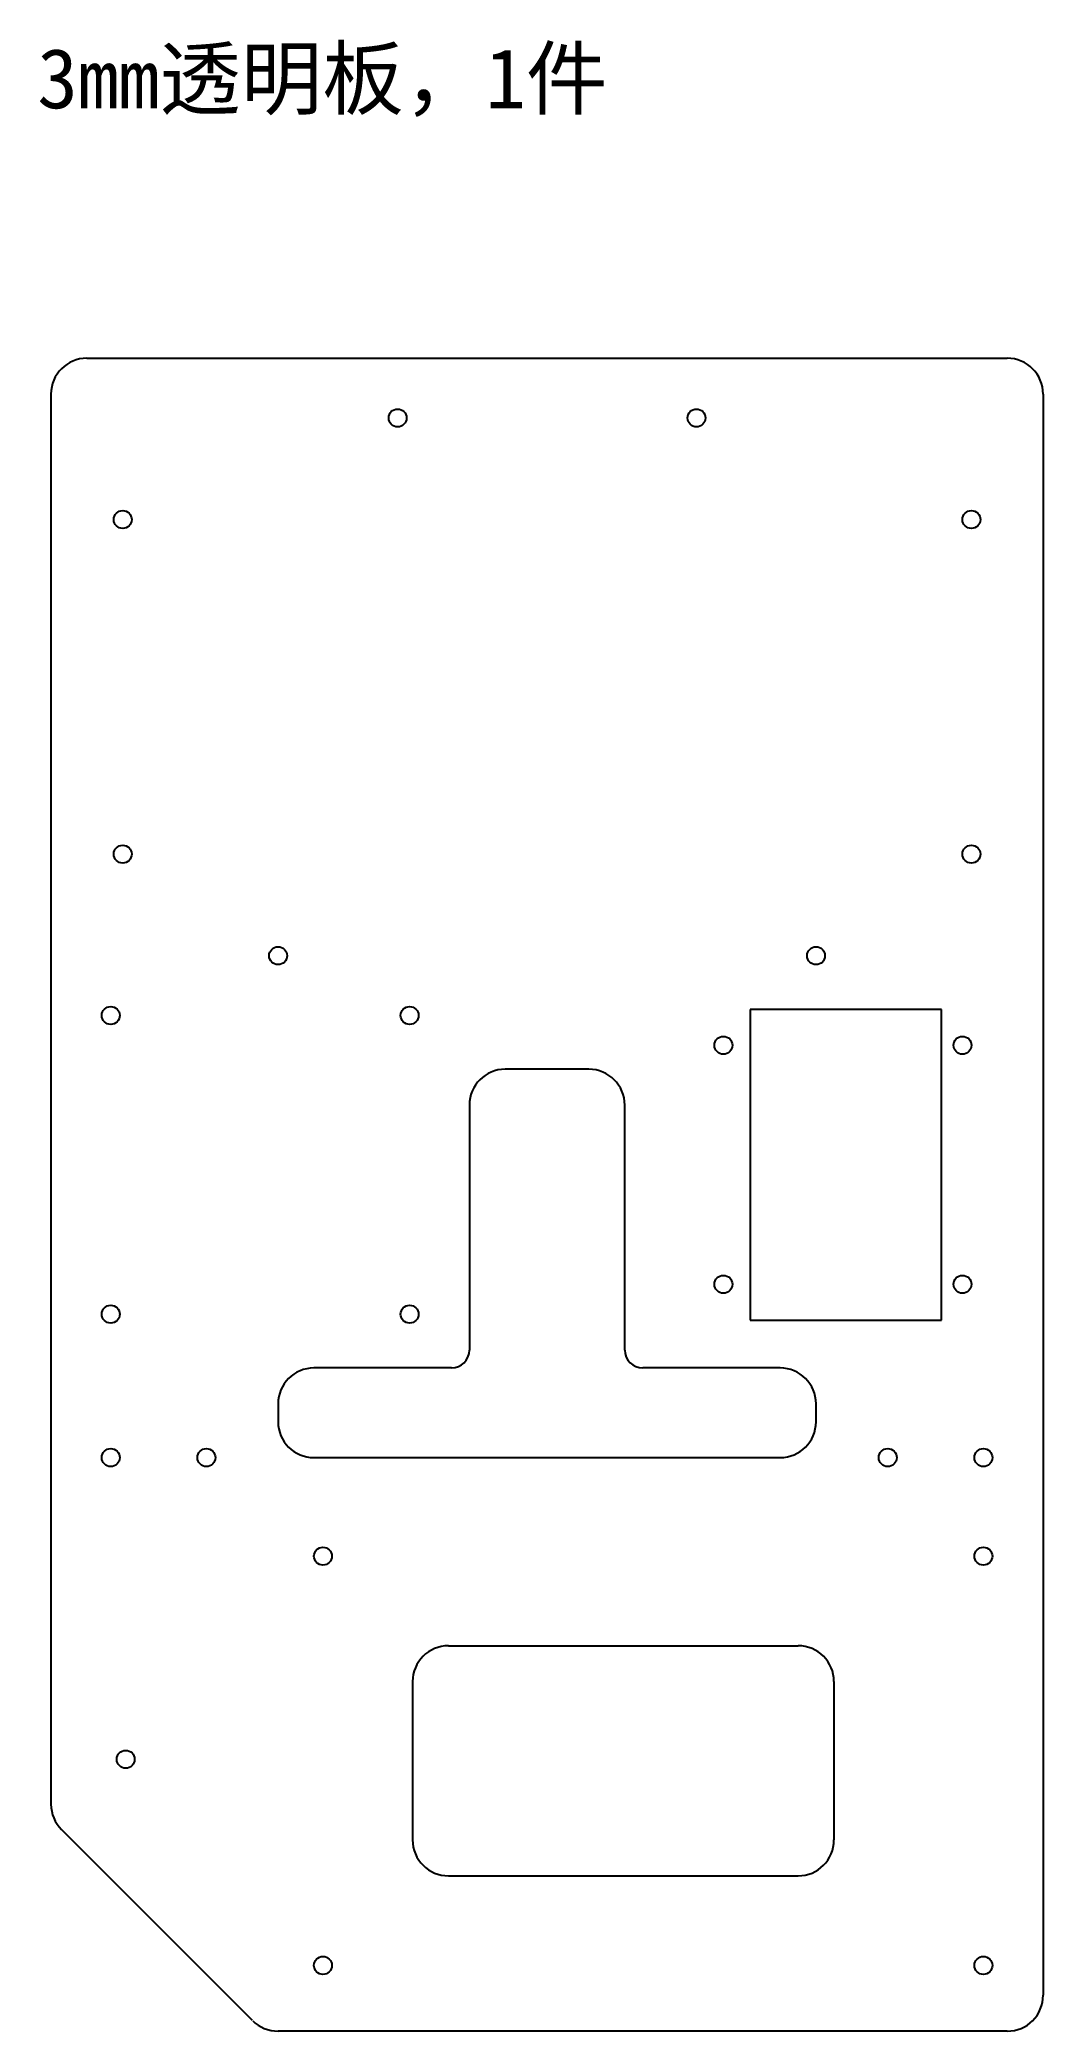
# Model space of a CAD drawing. Header units: inches. Extents: x 26 to 194, y 1 to 335.
import ezdxf

# ---------------------------------------------------------------- set-up
doc = ezdxf.new("R2010")
doc.units = ezdxf.units.IN
doc.header["$MEASUREMENT"] = 0
doc.layers.get('0').update_dxf_attribs({"color": 2})
doc.layers.add('1', color=7, linetype='Continuous')
doc.styles.get("Standard").update_dxf_attribs({"font": 'Arial.ttf'})

msp = doc.modelspace()

# ---------------------------------------------------------------- linework, layer by layer
at = {"layer": '1'}
for p, q in [((33.78, 281.4), (187.78, 281.4)), ((27.78, 275.4), (27.78, 39.38)), ((193.78, 275.4), (193.78, 7.4)), ((144.78, 172.4), (144.78, 120.4)), ((176.78, 172.4), (144.78, 172.4)), ((176.78, 120.4), (176.78, 172.4)), ((117.78, 162.4), (103.78, 162.4)), ((97.78, 156.4), (97.78, 115.4)), ((123.78, 115.4), (123.78, 156.4)), ((144.78, 120.4), (176.78, 120.4)), ((94.78, 112.4), (71.78, 112.4)), ((149.78, 112.4), (126.78, 112.4)), ((65.78, 106.4), (65.78, 103.4)), ((155.78, 103.4), (155.78, 106.4)), ((71.78, 97.4), (149.78, 97.4)), ((94.28, 65.9), (152.78, 65.9)), ((88.28, 59.9), (88.28, 33.4)), ((158.78, 59.9), (158.78, 33.4)), ((61.52, 3.16), (29.54, 35.14)), ((94.28, 27.4), (152.78, 27.4)), ((187.78, 1.4), (65.77, 1.4))]:
    msp.add_line(p, q, dxfattribs=at)
for centre in [(85.78, 271.4), (135.78, 271.4), (39.78, 254.4), (181.78, 254.4), (39.78, 198.4), (181.78, 198.4), (65.78, 181.4), (155.78, 181.4), (37.78, 171.4), (87.78, 171.4), (140.28, 166.4), (180.28, 166.4), (140.28, 126.4), (180.28, 126.4), (37.78, 121.4), (87.78, 121.4), (37.78, 97.4), (53.78, 97.4), (167.78, 97.4), (183.78, 97.4), (73.28, 80.9), (183.78, 80.9), (40.28, 46.9), (73.28, 12.4), (183.78, 12.4)]:
    msp.add_circle(centre, 1.5, dxfattribs=at)
for centre, radius, start, end in [((33.78, 275.4), 6, 90, 180), ((187.78, 275.4), 6, 0, 90), ((103.78, 156.4), 6, 90, 180), ((117.78, 156.4), 6, 0, 90), ((94.78, 115.4), 3, 270, 0), ((126.78, 115.4), 3, 180, 270), ((71.78, 106.4), 6, 90, 180), ((149.78, 106.4), 6, 0, 90), ((71.78, 103.4), 6, 180, 270), ((149.78, 103.4), 6, 270, 0), ((94.28, 59.9), 6, 90, 180), ((152.78, 59.9), 6, 360, 90), ((33.78, 39.38), 6, 180, 225), ((94.28, 33.4), 6, 180, 270), ((152.78, 33.4), 6, 270, 360), ((187.78, 7.4), 6, 270, 0), ((65.77, 7.4), 6, 225, 270)]:
    msp.add_arc(centre, radius, start, end, dxfattribs=at)

# ---------------------------------------------------------------- texts
at = {"insert": (25.48, 333.23), "char_height": 10, "attachment_point": 1}
msp.add_mtext_dynamic_manual_height_columns('{\\fSimSun|b0|i0|c0|p0;3mm\\fSimSun|b0|i0|c134|p0;透明板，\\fSimSun|b0|i0|c0|p0;1\\fSimSun|b0|i0|c134|p0;件}', width=292.1007, gutter_width=1, heights=[0], dxfattribs=at)

doc.saveas('drawing.dxf')
